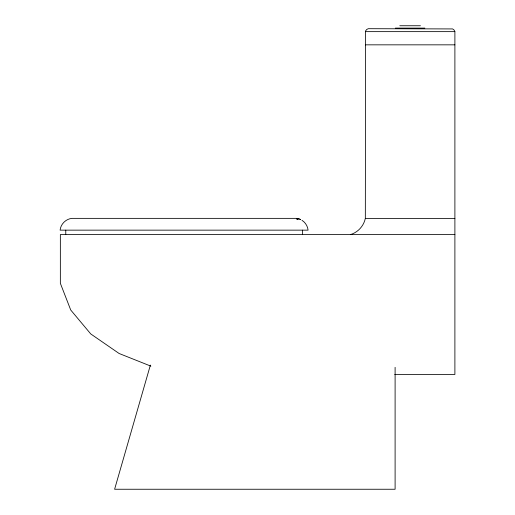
<?xml version="1.0" encoding="UTF-8"?>
<svg xmlns="http://www.w3.org/2000/svg" width="515" height="515" viewBox="0 0 515 515"><rect width="100%" height="100%" fill="white"/><g stroke="black" fill="none" stroke-linecap="round" stroke-linejoin="round"><path stroke-width="0.77" d="M150.386 365.103L114.607 489.25L395.102 489.25L395.102 367.337M350.606 234.557A21.733 21.733 0 0 0 365.335 218.418L365.573 30.951L366.661 29.503L368.283 28.698L452.64 28.93L454.082 30.025L454.893 31.64L454.893 374.463L394.722 374.463M399.801 25.75L420.433 25.75M395.385 28.106L424.843 28.106M365.335 31.64L454.893 31.64M365.335 44.837L454.893 44.837M296.222 218.366L72.023 218.36C65.939 218.907 60.68 224.051 60.107 230.147L308.086 230.147C307.667 226.156 305.363 222.435 301.964 220.304M296.576 218.605L297.168 218.605L296.453 218.379M365.335 218.418L454.893 218.418M296.344 218.36L299.273 219.017L298.211 218.714M454.893 234.557L60.352 234.557L60.352 283.302L70.722 310.004L90.762 333.945L119.107 353.49L150.863 366.133M297.831 218.605L299.273 219.017M302.517 230.147L302.517 234.563M65.766 230.147L65.766 234.563M300.651 219.583L299.91 219.274L300.625 219.583M297.593 219.583L296.84 219.017L297.593 219.583"/></g></svg>
